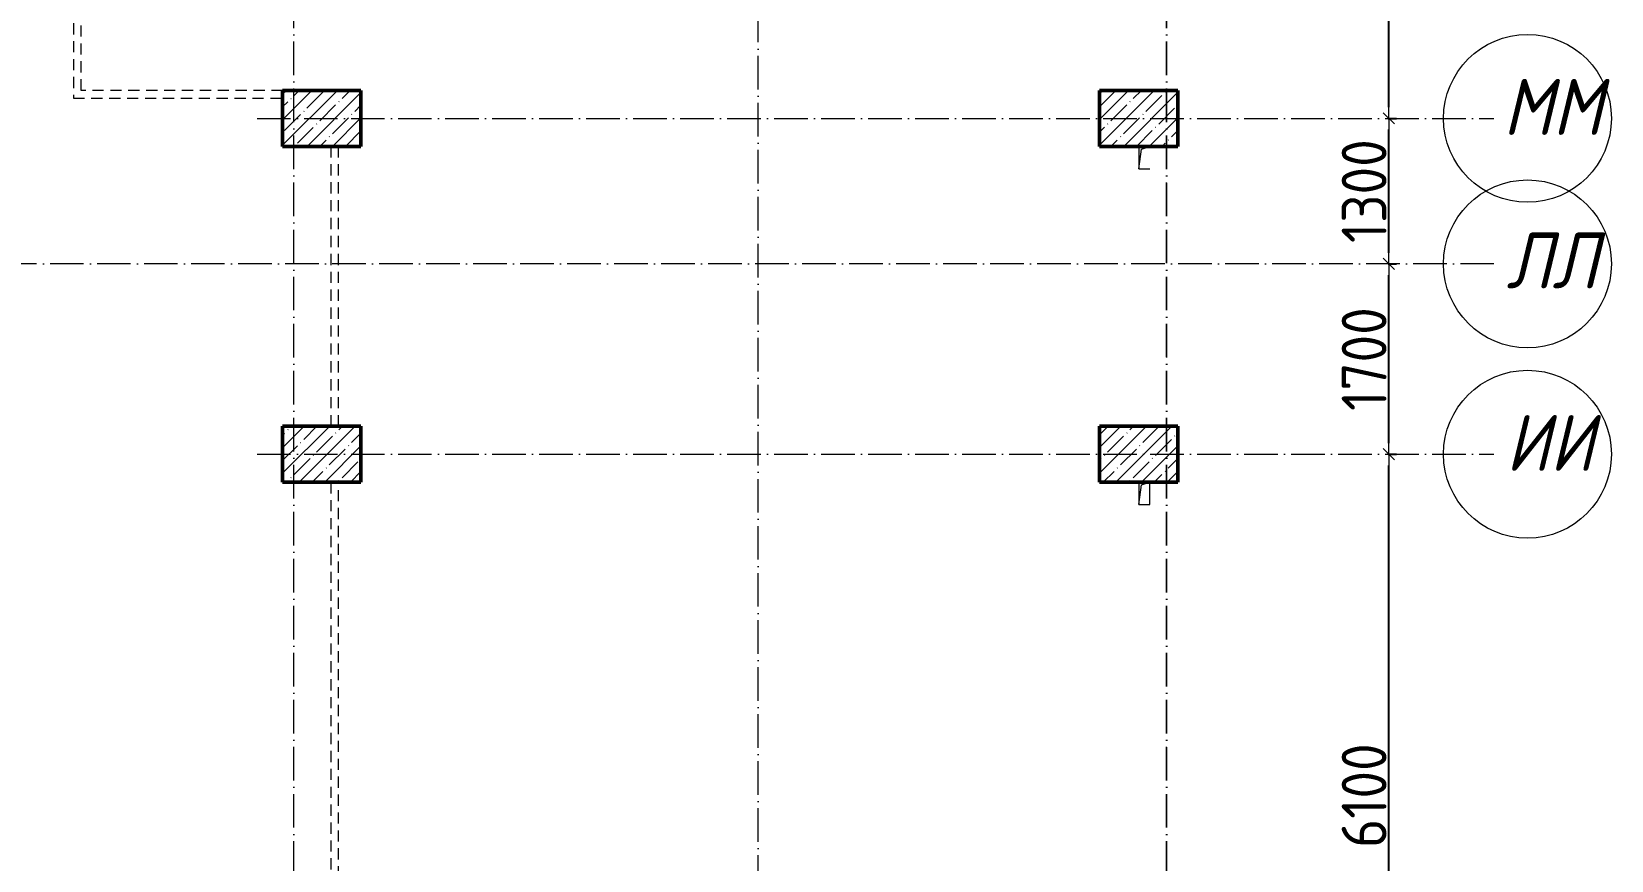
# Model space of a CAD drawing. Header units: millimetres. Extents: x -356862 to 418287, y 0 to 839748.
# Drawn here: x 75415 to 89533, y 516768 to 524172 of the extents above; entities that cross this region are included whole.
import ezdxf

# ---------------------------------------------------------------- set-up
doc = ezdxf.new("R2010")
doc.units = ezdxf.units.MM
doc.linetypes.add('200_ШТРИХ_ш1п0_6_', pattern=[160, 100, -60])
doc.linetypes.add('50_200_ШТРИХ_1Т_ш5_п1_п1_', pattern=[700, 500, -100, 0, -100])
for name, color, linetype, lineweight in [('A-____-____-DIMS', 7, 'Continuous', 9), ('A-DETL-____-OTLN-3', 7, '200_ШТРИХ_ш1п0_6_', 9), ('A-GENM-____-OTLN', 7, 'Continuous', 9), ('S-COLS-____-MCUT', 7, 'Continuous', 50), ('S-COLS-____-OTLN', 7, 'Continuous', 9), ('S-GRID-____-IDEN', 7, 'Continuous', 9), ('S-GRID-____-OTLN-1', 7, '50_200_ШТРИХ_1Т_ш5_п1_п1_', 9)]:
    doc.layers.add(name, color=color, linetype=linetype, lineweight=lineweight)
doc.styles.add('ISOCPEUR_I_9', font='isocpeui.ttf', dxfattribs={"width": 0.9, "height": 250})
doc.styles.add('СПДС', font='isocpeur.ttf', dxfattribs={"width": 0.9})
doc.dimstyles.new('Размера А3', dxfattribs={"dimtxt": 200, "dimasz": 100, "dimexe": 70, "dimexo": 100, "dimgap": 20, "dimtad": 1, "dimdec": 0, "dimrnd": 10, "dimzin": 0, "dimdsep": 46, "dimtxsty": 'СПДС', "dimblk": 'ARROWHEAD_6', "dimcen": 1, "dimclrd": 256, "dimclre": 256, "dimclrt": 256, "dimazin": 0, "dimtfac": 1, "dimtdec": 0, "dimtmove": 2, "dimatfit": 3, "dimfxl": 1, "dimtolj": 1, "dimtzin": 0, "dimarcsym": 0})

# ---------------------------------------------------------------- blocks, each defined once
blk = doc.blocks.new('BSC_Колонна _Прямоугольная - 500х700-V96-АР1_План отверстий 2 этажа в осях 1-64_Ю-ЯЯ')
at = {"layer": 'S-COLS-____-OTLN'}
h = blk.add_hatch(dxfattribs=at)
h.set_pattern_fill('FP_109', color=256, style=0, pattern_type=2)
h.set_pattern_definition([(315, (-64381.04, 93600), (114.04925, 114.04925), []), (315, (-64381.04, 93485.95), (114.04925, 114.04925), [201.613, -40.323, 3.353, -36.97])])
h.paths.add_polyline_path([(-250, 350), (-250, -350), (250, -350), (250, 350)], flags=0)
at = {"layer": 'S-COLS-____-MCUT'}
for p, q in [((250, 350), (-250, 350)), ((-250, 350), (-250, -350)), ((250, -350), (250, 350)), ((-250, -350), (250, -350))]:
    blk.add_line(p, q, dxfattribs=at)
blk = doc.blocks.new('BSC_Колонна _Прямоугольная - 500х700-V105-АР1_План отверстий 2 этажа в осях 1-64_Ю-ЯЯ')
at = {"layer": 'S-COLS-____-OTLN'}
h = blk.add_hatch(dxfattribs=at)
h.set_pattern_fill('FP_118', color=256, style=0, pattern_type=2)
h.set_pattern_definition([(315, (-64381.04, 100900), (114.04925, 114.04925), []), (315, (-64381.04, 100785.95), (114.04925, 114.04925), [201.613, -40.323, 3.353, -36.97])])
h.paths.add_polyline_path([(-250, 350), (-250, -350), (250, -350), (250, 350)], flags=0)
at = {"layer": 'S-COLS-____-MCUT'}
for p, q in [((250, 350), (-250, 350)), ((-250, 350), (-250, -350)), ((250, -350), (250, 350)), ((-250, -350), (250, -350))]:
    blk.add_line(p, q, dxfattribs=at)
blk = doc.blocks.new('BSC_Колонна _Прямоугольная - 500х700-V108-АР1_План отверстий 2 этажа в осях 1-64_Ю-ЯЯ')
at = {"layer": 'S-COLS-____-OTLN'}
h = blk.add_hatch(dxfattribs=at)
h.set_pattern_fill('FP_121', color=256, style=0, pattern_type=2)
h.set_pattern_definition([(315, (-61381.04, 93600), (114.04925, 114.04925), []), (315, (-61381.04, 93485.95), (114.04925, 114.04925), [201.613, -40.323, 3.353, -36.97])])
h.paths.add_polyline_path([(-250, 350), (-250, -350), (250, -350), (250, 350)], flags=0)
at = {"layer": 'S-COLS-____-MCUT'}
for p, q in [((250, 350), (-250, 350)), ((-250, 350), (-250, -350)), ((250, -350), (250, 350)), ((-250, -350), (250, -350))]:
    blk.add_line(p, q, dxfattribs=at)
blk = doc.blocks.new('BSC_Колонна _Прямоугольная - 500х700-V109-АР1_План отверстий 2 этажа в осях 1-64_Ю-ЯЯ')
at = {"layer": 'S-COLS-____-OTLN'}
h = blk.add_hatch(dxfattribs=at)
h.set_pattern_fill('FP_122', color=256, style=0, pattern_type=2)
h.set_pattern_definition([(315, (-61381.04, 100900), (114.04925, 114.04925), []), (315, (-61381.04, 100785.95), (114.04925, 114.04925), [201.613, -40.323, 3.353, -36.97])])
h.paths.add_polyline_path([(-250, 350), (-250, -350), (250, -350), (250, 350)], flags=0)
at = {"layer": 'S-COLS-____-MCUT'}
for p, q in [((250, 350), (-250, 350)), ((-250, 350), (-250, -350)), ((250, -350), (250, 350)), ((-250, -350), (250, -350))]:
    blk.add_line(p, q, dxfattribs=at)
blk = doc.blocks.new('AR_Отверстие прямоугольное _в плите_ - AR_Отверстие прямоугольное _в плите_-V166-АР1_План отверстий 2 этажа в осях 1-64_Ю-ЯЯ')
at = {"layer": 'A-GENM-____-OTLN'}
for p, q in [((-50, 100), (-50, -100)), ((-50, -100), (-25, 75)), ((-25, 75), (50, 100)), ((50, -100), (50, 100)), ((-50, -100), (50, -100))]:
    blk.add_line(p, q, dxfattribs=at)
blk = doc.blocks.new('AR_Отверстие прямоугольное _в плите_ - AR_Отверстие прямоугольное _в плите_-V168-АР1_План отверстий 2 этажа в осях 1-64_Ю-ЯЯ')
at = {"layer": 'A-GENM-____-OTLN'}
for p, q in [((-50, 100), (-50, -100)), ((-50, -100), (-25, 75)), ((-25, 75), (50, 100)), ((-50, -100), (50, -100))]:
    blk.add_line(p, q, dxfattribs=at)
blk = doc.blocks.new('Ось сетки - Круг_Ø6_00__ISO-2_5_0_9K_-25732049-АР1_План отверстий 2 этажа в осях 1-64_Ю-ЯЯ')
at = {"layer": 'S-GRID-____-IDEN'}
blk.add_circle((0, 0), 3, dxfattribs=at)
blk = doc.blocks.new('ARROWHEAD_6')
at = {"color": 0, "linetype": 'Continuous'}
for p, q in [((0, 0), (-1, 0)), ((-0.5, -0.5), (0.5, 0.5))]:
    blk.add_line(p, q, dxfattribs=at)
blk = doc.blocks.new('*D4577')
at = {"layer": 'A-____-____-DIMS', "lineweight": -2, "transparency": 16777216}
for p, q in [((87537, 520397), (87613, 520397)), ((87543, 514397), (87543, 520297)), ((87537, 514297), (87613, 514297))]:
    blk.add_line(p, q, dxfattribs=at)
at = {"layer": 'Defpoints', "color": 0, "lineweight": 30, "transparency": 16777216}
for p in [(87437, 520397), (87543, 520397), (87437, 514297)]:
    blk.add_point(p, dxfattribs=at)
at = {"layer": 'A-____-____-DIMS', "lineweight": -2, "transparency": 16777216, "xscale": 100, "yscale": 100, "zscale": 100}
for p, rotation in [((87543, 520397), 90), ((87543, 514297), 270)]:
    blk.add_blockref('ARROWHEAD_6', p, dxfattribs=dict(at, rotation=rotation))
at = {"layer": 'A-____-____-DIMS', "transparency": 16777216, "insert": (87323, 517347), "char_height": 400, "width": 2.3, "attachment_point": 5, "rotation": 90, "style": 'СПДС'}
blk.add_mtext('\\A1;6100', dxfattribs=at)
blk = doc.blocks.new('*D4578')
at = {"layer": 'A-____-____-DIMS', "lineweight": -2, "transparency": 16777216}
for p, q in [((87537, 522097), (87613, 522097)), ((87543, 520497), (87543, 521997)), ((87537, 520397), (87613, 520397))]:
    blk.add_line(p, q, dxfattribs=at)
at = {"layer": 'Defpoints', "color": 0, "lineweight": 30, "transparency": 16777216}
for p in [(87437, 522097), (87543, 522097), (87437, 520397)]:
    blk.add_point(p, dxfattribs=at)
at = {"layer": 'A-____-____-DIMS', "lineweight": -2, "transparency": 16777216, "xscale": 100, "yscale": 100, "zscale": 100}
for p, rotation in [((87543, 522097), 90), ((87543, 520397), 270)]:
    blk.add_blockref('ARROWHEAD_6', p, dxfattribs=dict(at, rotation=rotation))
at = {"layer": 'A-____-____-DIMS', "transparency": 16777216, "insert": (87323, 521247), "char_height": 400, "width": 2.3, "attachment_point": 5, "rotation": 90, "style": 'СПДС'}
blk.add_mtext('\\A1;1700', dxfattribs=at)
blk = doc.blocks.new('*D4579')
at = {"layer": 'A-____-____-DIMS', "lineweight": -2, "transparency": 16777216}
for p, q in [((87537, 523397), (87613, 523397)), ((87543, 522197), (87543, 523297)), ((87537, 522097), (87613, 522097))]:
    blk.add_line(p, q, dxfattribs=at)
at = {"layer": 'Defpoints', "color": 0, "lineweight": 30, "transparency": 16777216}
for p in [(87437, 523397), (87543, 523397), (87437, 522097)]:
    blk.add_point(p, dxfattribs=at)
at = {"layer": 'A-____-____-DIMS', "lineweight": -2, "transparency": 16777216, "xscale": 100, "yscale": 100, "zscale": 100}
for p, rotation in [((87543, 523397), 90), ((87543, 522097), 270)]:
    blk.add_blockref('ARROWHEAD_6', p, dxfattribs=dict(at, rotation=rotation))
at = {"layer": 'A-____-____-DIMS', "transparency": 16777216, "insert": (87323, 522747), "char_height": 400, "width": 2.3, "attachment_point": 5, "rotation": 90, "style": 'СПДС'}
blk.add_mtext('\\A1;1300', dxfattribs=at)
blk = doc.blocks.new('*D4580')
at = {"layer": 'A-____-____-DIMS', "lineweight": -2, "transparency": 16777216}
for p, q in [((87537, 526597), (87613, 526597)), ((87543, 523497), (87543, 526497)), ((87537, 523397), (87613, 523397))]:
    blk.add_line(p, q, dxfattribs=at)
at = {"layer": 'Defpoints', "color": 0, "lineweight": 30, "transparency": 16777216}
for p in [(87437, 526597), (87543, 526597), (87437, 523397)]:
    blk.add_point(p, dxfattribs=at)
at = {"layer": 'A-____-____-DIMS', "lineweight": -2, "transparency": 16777216, "xscale": 100, "yscale": 100, "zscale": 100}
for p, rotation in [((87543, 526597), 90), ((87543, 523397), 270)]:
    blk.add_blockref('ARROWHEAD_6', p, dxfattribs=dict(at, rotation=rotation))
at = {"layer": 'A-____-____-DIMS', "transparency": 16777216, "insert": (87323, 524997), "char_height": 400, "width": 2.49, "attachment_point": 5, "rotation": 90, "style": 'СПДС'}
blk.add_mtext('\\A1;3200', dxfattribs=at)
blk = doc.blocks.new('*D13744')
at = {"layer": 'A-____-____-DIMS', "lineweight": -2, "transparency": 16777216}
for p, q in [((87537, 520397), (87613, 520397)), ((87543, 514397), (87543, 520297)), ((87537, 514297), (87613, 514297))]:
    blk.add_line(p, q, dxfattribs=at)
at = {"layer": 'Defpoints', "color": 0, "transparency": 16777216}
for p in [(87437, 520397), (87543, 520397), (87437, 514297)]:
    blk.add_point(p, dxfattribs=at)
at = {"layer": 'A-____-____-DIMS', "lineweight": -2, "transparency": 16777216, "xscale": 100, "yscale": 100, "zscale": 100}
for p, rotation in [((87543, 520397), 90), ((87543, 514297), 270)]:
    blk.add_blockref('ARROWHEAD_6', p, dxfattribs=dict(at, rotation=rotation))
at = {"layer": 'A-____-____-DIMS', "transparency": 16777216, "insert": (87323, 517347), "char_height": 400, "width": 2.3, "attachment_point": 5, "rotation": 90, "style": 'СПДС'}
blk.add_mtext('\\A1;6100', dxfattribs=at)
blk = doc.blocks.new('*D13745')
at = {"layer": 'A-____-____-DIMS', "lineweight": -2, "transparency": 16777216}
for p, q in [((87537, 522097), (87613, 522097)), ((87543, 520497), (87543, 521997)), ((87537, 520397), (87613, 520397))]:
    blk.add_line(p, q, dxfattribs=at)
at = {"layer": 'Defpoints', "color": 0, "transparency": 16777216}
for p in [(87437, 522097), (87543, 522097), (87437, 520397)]:
    blk.add_point(p, dxfattribs=at)
at = {"layer": 'A-____-____-DIMS', "lineweight": -2, "transparency": 16777216, "xscale": 100, "yscale": 100, "zscale": 100}
for p, rotation in [((87543, 522097), 90), ((87543, 520397), 270)]:
    blk.add_blockref('ARROWHEAD_6', p, dxfattribs=dict(at, rotation=rotation))
at = {"layer": 'A-____-____-DIMS', "transparency": 16777216, "insert": (87323, 521247), "char_height": 400, "width": 2.3, "attachment_point": 5, "rotation": 90, "style": 'СПДС'}
blk.add_mtext('\\A1;1700', dxfattribs=at)
blk = doc.blocks.new('*D13746')
at = {"layer": 'A-____-____-DIMS', "lineweight": -2, "transparency": 16777216}
for p, q in [((87537, 523397), (87613, 523397)), ((87543, 522197), (87543, 523297)), ((87537, 522097), (87613, 522097))]:
    blk.add_line(p, q, dxfattribs=at)
at = {"layer": 'Defpoints', "color": 0, "transparency": 16777216}
for p in [(87437, 523397), (87543, 523397), (87437, 522097)]:
    blk.add_point(p, dxfattribs=at)
at = {"layer": 'A-____-____-DIMS', "lineweight": -2, "transparency": 16777216, "xscale": 100, "yscale": 100, "zscale": 100}
for p, rotation in [((87543, 523397), 90), ((87543, 522097), 270)]:
    blk.add_blockref('ARROWHEAD_6', p, dxfattribs=dict(at, rotation=rotation))
at = {"layer": 'A-____-____-DIMS', "transparency": 16777216, "insert": (87323, 522747), "char_height": 400, "width": 2.3, "attachment_point": 5, "rotation": 90, "style": 'СПДС'}
blk.add_mtext('\\A1;1300', dxfattribs=at)
blk = doc.blocks.new('*D13747')
at = {"layer": 'A-____-____-DIMS', "lineweight": -2, "transparency": 16777216}
for p, q in [((87537, 526597), (87613, 526597)), ((87543, 523497), (87543, 526497)), ((87537, 523397), (87613, 523397))]:
    blk.add_line(p, q, dxfattribs=at)
at = {"layer": 'Defpoints', "color": 0, "transparency": 16777216}
for p in [(87437, 526597), (87543, 526597), (87437, 523397)]:
    blk.add_point(p, dxfattribs=at)
at = {"layer": 'A-____-____-DIMS', "lineweight": -2, "transparency": 16777216, "xscale": 100, "yscale": 100, "zscale": 100}
for p, rotation in [((87543, 526597), 90), ((87543, 523397), 270)]:
    blk.add_blockref('ARROWHEAD_6', p, dxfattribs=dict(at, rotation=rotation))
at = {"layer": 'A-____-____-DIMS', "transparency": 16777216, "insert": (87323, 524997), "char_height": 400, "width": 2.49, "attachment_point": 5, "rotation": 90, "style": 'СПДС'}
blk.add_mtext('\\A1;3200', dxfattribs=at)
blk = doc.blocks.new('*D13914')
at = {"layer": 'A-____-____-DIMS', "lineweight": -2, "transparency": 16777216}
for p, q in [((87537, 520397), (87613, 520397)), ((87543, 514397), (87543, 520297)), ((87537, 514297), (87613, 514297))]:
    blk.add_line(p, q, dxfattribs=at)
at = {"layer": 'Defpoints', "color": 0, "transparency": 16777216}
for p in [(87437, 520397), (87543, 520397), (87437, 514297)]:
    blk.add_point(p, dxfattribs=at)
at = {"layer": 'A-____-____-DIMS', "lineweight": -2, "transparency": 16777216, "xscale": 100, "yscale": 100, "zscale": 100}
for p, rotation in [((87543, 520397), 90), ((87543, 514297), 270)]:
    blk.add_blockref('ARROWHEAD_6', p, dxfattribs=dict(at, rotation=rotation))
at = {"layer": 'A-____-____-DIMS', "transparency": 16777216, "insert": (87323, 517347), "char_height": 400, "width": 2.3, "attachment_point": 5, "rotation": 90, "style": 'СПДС'}
blk.add_mtext('\\A1;6100', dxfattribs=at)
blk = doc.blocks.new('*D13915')
at = {"layer": 'A-____-____-DIMS', "lineweight": -2, "transparency": 16777216}
for p, q in [((87537, 522097), (87613, 522097)), ((87543, 520497), (87543, 521997)), ((87537, 520397), (87613, 520397))]:
    blk.add_line(p, q, dxfattribs=at)
at = {"layer": 'Defpoints', "color": 0, "transparency": 16777216}
for p in [(87437, 522097), (87543, 522097), (87437, 520397)]:
    blk.add_point(p, dxfattribs=at)
at = {"layer": 'A-____-____-DIMS', "lineweight": -2, "transparency": 16777216, "xscale": 100, "yscale": 100, "zscale": 100}
for p, rotation in [((87543, 522097), 90), ((87543, 520397), 270)]:
    blk.add_blockref('ARROWHEAD_6', p, dxfattribs=dict(at, rotation=rotation))
at = {"layer": 'A-____-____-DIMS', "transparency": 16777216, "insert": (87323, 521247), "char_height": 400, "width": 2.3, "attachment_point": 5, "rotation": 90, "style": 'СПДС'}
blk.add_mtext('\\A1;1700', dxfattribs=at)
blk = doc.blocks.new('*D13916')
at = {"layer": 'A-____-____-DIMS', "lineweight": -2, "transparency": 16777216}
for p, q in [((87537, 523397), (87613, 523397)), ((87543, 522197), (87543, 523297)), ((87537, 522097), (87613, 522097))]:
    blk.add_line(p, q, dxfattribs=at)
at = {"layer": 'Defpoints', "color": 0, "transparency": 16777216}
for p in [(87437, 523397), (87543, 523397), (87437, 522097)]:
    blk.add_point(p, dxfattribs=at)
at = {"layer": 'A-____-____-DIMS', "lineweight": -2, "transparency": 16777216, "xscale": 100, "yscale": 100, "zscale": 100}
for p, rotation in [((87543, 523397), 90), ((87543, 522097), 270)]:
    blk.add_blockref('ARROWHEAD_6', p, dxfattribs=dict(at, rotation=rotation))
at = {"layer": 'A-____-____-DIMS', "transparency": 16777216, "insert": (87323, 522747), "char_height": 400, "width": 2.3, "attachment_point": 5, "rotation": 90, "style": 'СПДС'}
blk.add_mtext('\\A1;1300', dxfattribs=at)
blk = doc.blocks.new('*D13917')
at = {"layer": 'A-____-____-DIMS', "lineweight": -2, "transparency": 16777216}
for p, q in [((87537, 526597), (87613, 526597)), ((87543, 523497), (87543, 526497)), ((87537, 523397), (87613, 523397))]:
    blk.add_line(p, q, dxfattribs=at)
at = {"layer": 'Defpoints', "color": 0, "transparency": 16777216}
for p in [(87437, 526597), (87543, 526597), (87437, 523397)]:
    blk.add_point(p, dxfattribs=at)
at = {"layer": 'A-____-____-DIMS', "lineweight": -2, "transparency": 16777216, "xscale": 100, "yscale": 100, "zscale": 100}
for p, rotation in [((87543, 526597), 90), ((87543, 523397), 270)]:
    blk.add_blockref('ARROWHEAD_6', p, dxfattribs=dict(at, rotation=rotation))
at = {"layer": 'A-____-____-DIMS', "transparency": 16777216, "insert": (87323, 524997), "char_height": 400, "width": 2.49, "attachment_point": 5, "rotation": 90, "style": 'СПДС'}
blk.add_mtext('\\A1;3200', dxfattribs=at)
blk = doc.blocks.new('2этаж')
at = {"layer": 'S-GRID-____-OTLN-1', "color": 251, "ltscale": 0.6, "true_color": 0x636466}
for p, q in [((77758.3, 498997), (77758.3, 549908.8)), ((81908.3, 508532.6), (81908.3, 549908.8)), ((85558.3, 498997), (85558.3, 549908.8)), ((77429.6, 523397), (88482.7, 523397)), ((88482.7, 522097), (-20260.4, 522097)), ((77429.6, 520397), (88482.7, 520397))]:
    blk.add_line(p, q, dxfattribs=at)
at = {"layer": 'S-GRID-____-IDEN', "xscale": 250, "yscale": 250, "zscale": 99.99999999999993}
for p, rotation in [((88782.7, 523397), 269.9999999999995), ((88782.7, 522097), 89.9999999999998), ((88782.7, 520397), 269.9999999999995)]:
    blk.add_blockref('Ось сетки - Круг_Ø6_00__ISO-2_5_0_9K_-25732049-АР1_План отверстий 2 этажа в осях 1-64_Ю-ЯЯ', p, dxfattribs=dict(at, rotation=rotation))
at = {"layer": 'S-GRID-____-IDEN', "char_height": 500, "attachment_point": 1, "style": 'ISOCPEUR_I_9'}
for s, insert, width in [('ММ', (88564.1, 523749.4), 505.063), ('ЛЛ', (88593.1, 522378.9), 447.342), ('ИИ', (88587.9, 520749.4), 447.342)]:
    blk.add_mtext(s, dxfattribs=dict(at, insert=insert, width=width))
at = {"layer": 'A-____-____-DIMS'}
for base, p1, p2, picture, middle in [((87542.6, 526597), (87436.5, 523397), (87436.5, 526597), '*D4580', (87322.6, 524997)), ((87542.6, 523397), (87436.5, 522097), (87436.5, 523397), '*D4579', (87322.6, 522747)), ((87542.6, 522097), (87436.5, 520397), (87436.5, 522097), '*D4578', (87322.6, 521247)), ((87542.6, 520397), (87436.5, 514297), (87436.5, 520397), '*D4577', (87322.6, 517347))]:
    dim = blk.add_linear_dim(base=base, p1=p1, p2=p2, angle=90, dimstyle='Размера А3', override={"dimtxt": 400}, dxfattribs=at)
    dim.commit()
    dim.dimension.update_dxf_attribs({"geometry": picture, "text_midpoint": middle})

msp = doc.modelspace()

# ---------------------------------------------------------------- linework, layer by layer
at = {"layer": 'A-DETL-____-OTLN-3'}
for p, q in [((75788.3366, 534166.983), (75788.3366, 523576.983)), ((75858.3366, 523646.983), (75858.3366, 529442.3061)), ((77658.3366, 523646.983), (75858.3366, 523646.983)), ((75788.3366, 523576.983), (77658.3366, 523576.983)), ((78088.3366, 523146.983), (78088.3366, 520646.983)), ((78158.3366, 520646.983), (78158.3366, 523146.983)), ((78088.3366, 520146.983), (78088.3366, 514696.983)), ((78158.3366, 514696.983), (78158.3366, 520146.983))]:
    msp.add_line(p, q, dxfattribs=at)
at = {"layer": 'S-GRID-____-IDEN'}
for centre, major_axis, start_param, end_param in [((88782.7432, 523396.983), (530.3301, 530.3301), 3.926990817, 10.2101761242), ((88782.7432, 523396.983), (530.3301, 530.3301), 3.926990817, 10.2101761242), ((88782.7432, 522096.983), (-530.3301, 530.3301), -0.7853981634, 5.4977871438), ((88782.7432, 522096.983), (-530.3301, 530.3301), -0.7853981634, 5.4977871438), ((88782.7432, 520396.983), (530.3301, 530.3301), 3.926990817, 10.2101761242), ((88782.7432, 520396.983), (530.3301, 530.3301), 3.926990817, 10.2101761242)]:
    msp.add_ellipse(centre, major_axis=major_axis, ratio=1, start_param=start_param, end_param=end_param, dxfattribs=at)
at = {"layer": 'S-GRID-____-OTLN-1', "color": 251, "ltscale": 0.6, "true_color": 0x636466}
for p, q in [((77758.3366, 498996.983), (77758.3366, 549908.7924)), ((77758.3366, 498996.983), (77758.3366, 549908.7924)), ((81908.3366, 508532.6233), (81908.3366, 549908.7924)), ((81908.3366, 508532.6233), (81908.3366, 549908.7924)), ((85558.3366, 498996.983), (85558.3366, 549908.7924)), ((85558.3366, 498996.983), (85558.3366, 549908.7924)), ((77429.601, 523396.983), (88482.7432, 523396.983)), ((77429.601, 523396.983), (88482.7432, 523396.983)), ((88482.7432, 522096.983), (-20260.4336, 522096.983)), ((88482.7432, 522096.983), (-20260.4336, 522096.983)), ((77429.601, 520396.983), (88482.7432, 520396.983)), ((77429.601, 520396.983), (88482.7432, 520396.983))]:
    msp.add_line(p, q, dxfattribs=at)

# ---------------------------------------------------------------- block references
at = {"color": 18, "true_color": 0x000000}
msp.add_blockref('2этаж', (0, 0), dxfattribs=at)
at = {"layer": 'A-GENM-____-OTLN'}
for name, p in [('AR_Отверстие прямоугольное _в плите_ - AR_Отверстие прямоугольное _в плите_-V168-АР1_План отверстий 2 этажа в осях 1-64_Ю-ЯЯ', (85358.3366, 523046.983)), ('AR_Отверстие прямоугольное _в плите_ - AR_Отверстие прямоугольное _в плите_-V166-АР1_План отверстий 2 этажа в осях 1-64_Ю-ЯЯ', (85358.1968, 520046.983))]:
    msp.add_blockref(name, p, dxfattribs=at)
at = {"layer": 'S-COLS-____-OTLN', "rotation": 89.9999999999999}
for name, p in [('BSC_Колонна _Прямоугольная - 500х700-V96-АР1_План отверстий 2 этажа в осях 1-64_Ю-ЯЯ', (78008.3366, 523396.983)), ('BSC_Колонна _Прямоугольная - 500х700-V105-АР1_План отверстий 2 этажа в осях 1-64_Ю-ЯЯ', (85308.3366, 523396.983)), ('BSC_Колонна _Прямоугольная - 500х700-V108-АР1_План отверстий 2 этажа в осях 1-64_Ю-ЯЯ', (78008.3366, 520396.983)), ('BSC_Колонна _Прямоугольная - 500х700-V109-АР1_План отверстий 2 этажа в осях 1-64_Ю-ЯЯ', (85308.3366, 520396.983))]:
    msp.add_blockref(name, p, dxfattribs=at)

# ---------------------------------------------------------------- texts
at = {"layer": 'A-____-____-DIMS', "char_height": 400, "width": 2.299926, "attachment_point": 5, "rotation": 90, "style": 'СПДС'}
for s, insert in [('\\A1;1300', (87322.5781, 522746.983)), ('\\A1;1300', (87322.5781, 522746.983)), ('\\A1;1700', (87322.5781, 521246.983)), ('\\A1;1700', (87322.5781, 521246.983)), ('\\A1;6100', (87322.5781, 517346.983)), ('\\A1;6100', (87322.5781, 517346.983))]:
    msp.add_mtext(s, dxfattribs=dict(at, insert=insert))
at = {"layer": 'S-GRID-____-IDEN', "char_height": 500, "attachment_point": 1, "style": 'ISOCPEUR_I_9'}
for s, insert, width in [('ММ', (88564.0865, 523749.4072), 505.063125), ('ММ', (88564.0865, 523749.4072), 505.063125), ('ЛЛ', (88593.0955, 522378.8506), 447.341625), ('ЛЛ', (88593.0955, 522378.8506), 447.341625), ('ИИ', (88587.9365, 520749.4072), 447.341625), ('ИИ', (88587.9365, 520749.4072), 447.341625)]:
    msp.add_mtext(s, dxfattribs=dict(at, insert=insert, width=width))

# ---------------------------------------------------------------- dimensions: what is measured, and where the dimension line sits
at = {"layer": 'A-____-____-DIMS'}
for base, p1, p2, picture, middle in [((87542.5781, 526596.983), (87436.5121, 523396.983), (87436.5121, 526596.983), '*D13747', (87322.5781, 524996.983)), ((87542.5781, 526596.983), (87436.5121, 523396.983), (87436.5121, 526596.983), '*D13917', (87322.5781, 524996.983)), ((87542.5781, 523396.983), (87436.5121, 522096.983), (87436.5121, 523396.983), '*D13746', (87322.5781, 522746.983)), ((87542.5781, 523396.983), (87436.5121, 522096.983), (87436.5121, 523396.983), '*D13916', (87322.5781, 522746.983)), ((87542.5781, 522096.983), (87436.5121, 520396.983), (87436.5121, 522096.983), '*D13745', (87322.5781, 521246.983)), ((87542.5781, 522096.983), (87436.5121, 520396.983), (87436.5121, 522096.983), '*D13915', (87322.5781, 521246.983)), ((87542.5781, 520396.983), (87436.5121, 514296.983), (87436.5121, 520396.983), '*D13744', (87322.5781, 517346.983)), ((87542.5781, 520396.983), (87436.5121, 514296.983), (87436.5121, 520396.983), '*D13914', (87322.5781, 517346.983))]:
    dim = msp.add_linear_dim(base=base, p1=p1, p2=p2, angle=90, dimstyle='Размера А3', override={"dimtxt": 400}, dxfattribs=at)
    dim.commit()
    dim.dimension.update_dxf_attribs({"geometry": picture, "text_midpoint": middle})

doc.saveas('drawing.dxf')
